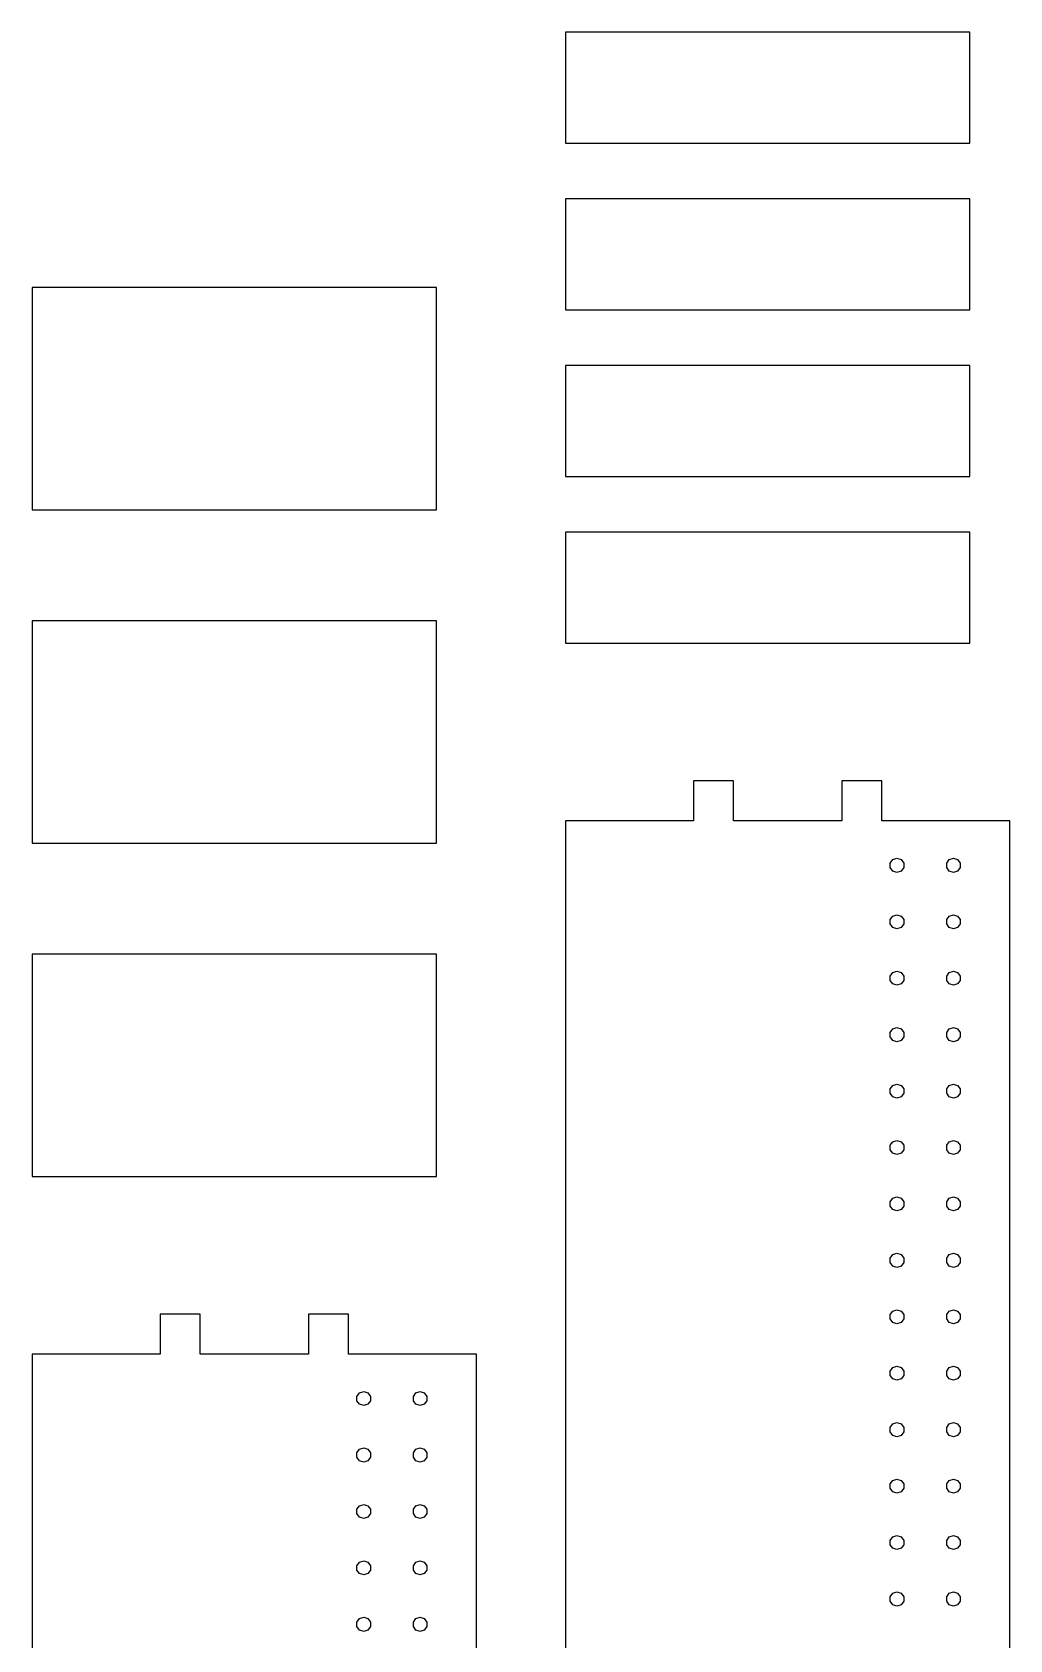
# Model space of a CAD drawing. Header units: metres. Extents: x 0 to 1158, y 0 to 1195.
# Drawn here: x 0 to 440, y 471 to 1195 of the extents above; entities that cross this region are included whole.
import ezdxf

# ---------------------------------------------------------------- set-up
doc = ezdxf.new("R2010")
doc.units = ezdxf.units.M

msp = doc.modelspace()

# ---------------------------------------------------------------- linework, layer by layer
for p, q in [((422, 1195), (240, 1195)), ((240, 1195), (240, 1145)), ((422, 1145), (422, 1195)), ((240, 1145), (422, 1145)), ((422, 1120), (240, 1120)), ((240, 1120), (240, 1070)), ((422, 1070), (422, 1120)), ((182, 1080), (0, 1080)), ((0, 1080), (0, 980)), ((182, 980), (182, 1080)), ((240, 1070), (422, 1070)), ((422, 1045), (240, 1045)), ((240, 1045), (240, 995)), ((422, 995), (422, 1045)), ((240, 995), (422, 995)), ((0, 980), (182, 980)), ((422, 970), (240, 970)), ((240, 970), (240, 920)), ((422, 920), (422, 970)), ((182, 930), (0, 930)), ((0, 930), (0, 830)), ((182, 830), (182, 930)), ((240, 920), (422, 920)), ((315.667, 858), (297.667, 858)), ((297.667, 858), (297.667, 840)), ((315.667, 840), (315.667, 858)), ((382.333, 858), (364.333, 858)), ((364.333, 858), (364.333, 840)), ((382.333, 840), (382.333, 858)), ((297.667, 840), (240, 840)), ((240, 840), (240, 240)), ((364.333, 840), (315.667, 840)), ((440, 840), (382.333, 840)), ((440, 440), (440, 840)), ((0, 830), (182, 830)), ((386.18, 820.981), (387.334, 822.569)), ((386.18, 819.019), (386.18, 820.981)), ((387.334, 817.431), (386.18, 819.019)), ((387.334, 822.569), (389.2, 823.175)), ((389.2, 823.175), (391.066, 822.569)), ((391.066, 822.569), (392.22, 820.981)), ((392.22, 819.019), (391.066, 817.431)), ((392.22, 820.981), (392.22, 819.019)), ((411.58, 820.981), (412.734, 822.569)), ((411.58, 819.019), (411.58, 820.981)), ((412.734, 817.431), (411.58, 819.019)), ((412.734, 822.569), (414.6, 823.175)), ((414.6, 823.175), (416.466, 822.569)), ((416.466, 822.569), (417.62, 820.981)), ((417.62, 819.019), (416.466, 817.431)), ((417.62, 820.981), (417.62, 819.019)), ((389.2, 816.825), (387.334, 817.431)), ((391.066, 817.431), (389.2, 816.825)), ((414.6, 816.825), (412.734, 817.431)), ((416.466, 817.431), (414.6, 816.825)), ((386.18, 795.581), (387.334, 797.169)), ((387.334, 797.169), (389.2, 797.775)), ((389.2, 797.775), (391.066, 797.169)), ((391.066, 797.169), (392.22, 795.581)), ((411.58, 795.581), (412.734, 797.169)), ((412.734, 797.169), (414.6, 797.775)), ((414.6, 797.775), (416.466, 797.169)), ((416.466, 797.169), (417.62, 795.581)), ((386.18, 793.619), (386.18, 795.581)), ((387.334, 792.031), (386.18, 793.619)), ((389.2, 791.425), (387.334, 792.031)), ((391.066, 792.031), (389.2, 791.425)), ((392.22, 793.619), (391.066, 792.031)), ((392.22, 795.581), (392.22, 793.619)), ((411.58, 793.619), (411.58, 795.581)), ((412.734, 792.031), (411.58, 793.619)), ((414.6, 791.425), (412.734, 792.031)), ((416.466, 792.031), (414.6, 791.425)), ((417.62, 793.619), (416.466, 792.031)), ((417.62, 795.581), (417.62, 793.619)), ((182, 780), (0, 780)), ((0, 780), (0, 680)), ((182, 680), (182, 780)), ((386.18, 770.181), (387.334, 771.769)), ((386.18, 768.219), (386.18, 770.181)), ((387.334, 766.631), (386.18, 768.219)), ((387.334, 771.769), (389.2, 772.375)), ((389.2, 772.375), (391.066, 771.769)), ((391.066, 771.769), (392.22, 770.181)), ((392.22, 768.219), (391.066, 766.631)), ((392.22, 770.181), (392.22, 768.219)), ((411.58, 770.181), (412.734, 771.769)), ((411.58, 768.219), (411.58, 770.181)), ((412.734, 766.631), (411.58, 768.219)), ((412.734, 771.769), (414.6, 772.375)), ((414.6, 772.375), (416.466, 771.769)), ((416.466, 771.769), (417.62, 770.181)), ((417.62, 768.219), (416.466, 766.631)), ((417.62, 770.181), (417.62, 768.219)), ((389.2, 766.025), (387.334, 766.631)), ((391.066, 766.631), (389.2, 766.025)), ((414.6, 766.025), (412.734, 766.631)), ((416.466, 766.631), (414.6, 766.025)), ((386.18, 744.781), (387.334, 746.369)), ((387.334, 746.369), (389.2, 746.975)), ((389.2, 746.975), (391.066, 746.369)), ((391.066, 746.369), (392.22, 744.781)), ((411.58, 744.781), (412.734, 746.369)), ((412.734, 746.369), (414.6, 746.975)), ((414.6, 746.975), (416.466, 746.369)), ((416.466, 746.369), (417.62, 744.781)), ((386.18, 742.819), (386.18, 744.781)), ((387.334, 741.231), (386.18, 742.819)), ((389.2, 740.625), (387.334, 741.231)), ((391.066, 741.231), (389.2, 740.625)), ((392.22, 742.819), (391.066, 741.231)), ((392.22, 744.781), (392.22, 742.819)), ((411.58, 742.819), (411.58, 744.781)), ((412.734, 741.231), (411.58, 742.819)), ((414.6, 740.625), (412.734, 741.231)), ((416.466, 741.231), (414.6, 740.625)), ((417.62, 742.819), (416.466, 741.231)), ((417.62, 744.781), (417.62, 742.819)), ((386.18, 719.381), (387.334, 720.969)), ((386.18, 717.419), (386.18, 719.381)), ((387.334, 715.831), (386.18, 717.419)), ((387.334, 720.969), (389.2, 721.575)), ((389.2, 721.575), (391.066, 720.969)), ((391.066, 720.969), (392.22, 719.381)), ((392.22, 717.419), (391.066, 715.831)), ((392.22, 719.381), (392.22, 717.419)), ((411.58, 719.381), (412.734, 720.969)), ((411.58, 717.419), (411.58, 719.381)), ((412.734, 715.831), (411.58, 717.419)), ((412.734, 720.969), (414.6, 721.575)), ((414.6, 721.575), (416.466, 720.969)), ((416.466, 720.969), (417.62, 719.381)), ((417.62, 717.419), (416.466, 715.831)), ((417.62, 719.381), (417.62, 717.419)), ((389.2, 715.225), (387.334, 715.831)), ((391.066, 715.831), (389.2, 715.225)), ((414.6, 715.225), (412.734, 715.831)), ((416.466, 715.831), (414.6, 715.225)), ((386.18, 693.981), (387.334, 695.569)), ((387.334, 695.569), (389.2, 696.175)), ((389.2, 696.175), (391.066, 695.569)), ((391.066, 695.569), (392.22, 693.981)), ((411.58, 693.981), (412.734, 695.569)), ((412.734, 695.569), (414.6, 696.175)), ((414.6, 696.175), (416.466, 695.569)), ((416.466, 695.569), (417.62, 693.981)), ((386.18, 692.019), (386.18, 693.981)), ((387.334, 690.431), (386.18, 692.019)), ((389.2, 689.825), (387.334, 690.431)), ((391.066, 690.431), (389.2, 689.825)), ((392.22, 692.019), (391.066, 690.431)), ((392.22, 693.981), (392.22, 692.019)), ((411.58, 692.019), (411.58, 693.981)), ((412.734, 690.431), (411.58, 692.019)), ((414.6, 689.825), (412.734, 690.431)), ((416.466, 690.431), (414.6, 689.825)), ((417.62, 692.019), (416.466, 690.431)), ((417.62, 693.981), (417.62, 692.019)), ((0, 680), (182, 680)), ((386.18, 668.581), (387.334, 670.169)), ((386.18, 666.619), (386.18, 668.581)), ((387.334, 665.031), (386.18, 666.619)), ((387.334, 670.169), (389.2, 670.775)), ((389.2, 670.775), (391.066, 670.169)), ((391.066, 670.169), (392.22, 668.581)), ((392.22, 666.619), (391.066, 665.031)), ((392.22, 668.581), (392.22, 666.619)), ((411.58, 668.581), (412.734, 670.169)), ((411.58, 666.619), (411.58, 668.581)), ((412.734, 665.031), (411.58, 666.619)), ((412.734, 670.169), (414.6, 670.775)), ((414.6, 670.775), (416.466, 670.169)), ((416.466, 670.169), (417.62, 668.581)), ((417.62, 666.619), (416.466, 665.031)), ((417.62, 668.581), (417.62, 666.619)), ((389.2, 664.425), (387.334, 665.031)), ((391.066, 665.031), (389.2, 664.425)), ((414.6, 664.425), (412.734, 665.031)), ((416.466, 665.031), (414.6, 664.425)), ((386.18, 643.181), (387.334, 644.769)), ((387.334, 644.769), (389.2, 645.375)), ((389.2, 645.375), (391.066, 644.769)), ((391.066, 644.769), (392.22, 643.181)), ((411.58, 643.181), (412.734, 644.769)), ((412.734, 644.769), (414.6, 645.375)), ((414.6, 645.375), (416.466, 644.769)), ((416.466, 644.769), (417.62, 643.181)), ((386.18, 641.219), (386.18, 643.181)), ((387.334, 639.631), (386.18, 641.219)), ((389.2, 639.025), (387.334, 639.631)), ((391.066, 639.631), (389.2, 639.025)), ((392.22, 641.219), (391.066, 639.631)), ((392.22, 643.181), (392.22, 641.219)), ((411.58, 641.219), (411.58, 643.181)), ((412.734, 639.631), (411.58, 641.219)), ((414.6, 639.025), (412.734, 639.631)), ((416.466, 639.631), (414.6, 639.025)), ((417.62, 641.219), (416.466, 639.631)), ((417.62, 643.181), (417.62, 641.219)), ((75.667, 618), (57.667, 618)), ((57.667, 618), (57.667, 600)), ((75.667, 600), (75.667, 618)), ((142.333, 618), (124.333, 618)), ((124.333, 618), (124.333, 600)), ((142.333, 600), (142.333, 618)), ((386.18, 617.781), (387.334, 619.369)), ((386.18, 615.819), (386.18, 617.781)), ((387.334, 614.231), (386.18, 615.819)), ((387.334, 619.369), (389.2, 619.975)), ((389.2, 619.975), (391.066, 619.369)), ((391.066, 619.369), (392.22, 617.781)), ((392.22, 615.819), (391.066, 614.231)), ((392.22, 617.781), (392.22, 615.819)), ((411.58, 617.781), (412.734, 619.369)), ((411.58, 615.819), (411.58, 617.781)), ((412.734, 614.231), (411.58, 615.819)), ((412.734, 619.369), (414.6, 619.975)), ((414.6, 619.975), (416.466, 619.369)), ((416.466, 619.369), (417.62, 617.781)), ((417.62, 615.819), (416.466, 614.231)), ((417.62, 617.781), (417.62, 615.819)), ((389.2, 613.625), (387.334, 614.231)), ((391.066, 614.231), (389.2, 613.625)), ((414.6, 613.625), (412.734, 614.231)), ((416.466, 614.231), (414.6, 613.625)), ((57.667, 600), (0, 600)), ((0, 600), (0, 0)), ((124.333, 600), (75.667, 600)), ((200, 600), (142.333, 600)), ((200, 200), (200, 600)), ((386.18, 592.381), (387.334, 593.969)), ((387.334, 593.969), (389.2, 594.575)), ((389.2, 594.575), (391.066, 593.969)), ((391.066, 593.969), (392.22, 592.381)), ((411.58, 592.381), (412.734, 593.969)), ((412.734, 593.969), (414.6, 594.575)), ((414.6, 594.575), (416.466, 593.969)), ((416.466, 593.969), (417.62, 592.381)), ((386.18, 590.419), (386.18, 592.381)), ((387.334, 588.831), (386.18, 590.419)), ((389.2, 588.225), (387.334, 588.831)), ((391.066, 588.831), (389.2, 588.225)), ((392.22, 590.419), (391.066, 588.831)), ((392.22, 592.381), (392.22, 590.419)), ((411.58, 590.419), (411.58, 592.381)), ((412.734, 588.831), (411.58, 590.419)), ((414.6, 588.225), (412.734, 588.831)), ((416.466, 588.831), (414.6, 588.225)), ((417.62, 590.419), (416.466, 588.831)), ((417.62, 592.381), (417.62, 590.419)), ((146.18, 580.981), (147.334, 582.569)), ((146.18, 579.019), (146.18, 580.981)), ((147.334, 577.431), (146.18, 579.019)), ((147.334, 582.569), (149.2, 583.175)), ((149.2, 583.175), (151.066, 582.569)), ((151.066, 582.569), (152.22, 580.981)), ((152.22, 579.019), (151.066, 577.431)), ((152.22, 580.981), (152.22, 579.019)), ((171.58, 580.981), (172.734, 582.569)), ((171.58, 579.019), (171.58, 580.981)), ((172.734, 577.431), (171.58, 579.019)), ((172.734, 582.569), (174.6, 583.175)), ((174.6, 583.175), (176.466, 582.569)), ((176.466, 582.569), (177.62, 580.981)), ((177.62, 579.019), (176.466, 577.431)), ((177.62, 580.981), (177.62, 579.019)), ((149.2, 576.825), (147.334, 577.431)), ((151.066, 577.431), (149.2, 576.825)), ((174.6, 576.825), (172.734, 577.431)), ((176.466, 577.431), (174.6, 576.825)), ((386.18, 566.981), (387.334, 568.569)), ((386.18, 565.019), (386.18, 566.981)), ((387.334, 563.431), (386.18, 565.019)), ((387.334, 568.569), (389.2, 569.175)), ((389.2, 569.175), (391.066, 568.569)), ((391.066, 568.569), (392.22, 566.981)), ((392.22, 565.019), (391.066, 563.431)), ((392.22, 566.981), (392.22, 565.019)), ((411.58, 566.981), (412.734, 568.569)), ((411.58, 565.019), (411.58, 566.981)), ((412.734, 563.431), (411.58, 565.019)), ((412.734, 568.569), (414.6, 569.175)), ((414.6, 569.175), (416.466, 568.569)), ((416.466, 568.569), (417.62, 566.981)), ((417.62, 565.019), (416.466, 563.431)), ((417.62, 566.981), (417.62, 565.019)), ((147.334, 557.169), (149.2, 557.775)), ((149.2, 557.775), (151.066, 557.169)), ((172.734, 557.169), (174.6, 557.775)), ((174.6, 557.775), (176.466, 557.169)), ((389.2, 562.825), (387.334, 563.431)), ((391.066, 563.431), (389.2, 562.825)), ((414.6, 562.825), (412.734, 563.431)), ((416.466, 563.431), (414.6, 562.825)), ((146.18, 555.581), (147.334, 557.169)), ((146.18, 553.619), (146.18, 555.581)), ((147.334, 552.031), (146.18, 553.619)), ((149.2, 551.425), (147.334, 552.031)), ((151.066, 552.031), (149.2, 551.425)), ((151.066, 557.169), (152.22, 555.581)), ((152.22, 553.619), (151.066, 552.031)), ((152.22, 555.581), (152.22, 553.619)), ((171.58, 555.581), (172.734, 557.169)), ((171.58, 553.619), (171.58, 555.581)), ((172.734, 552.031), (171.58, 553.619)), ((174.6, 551.425), (172.734, 552.031)), ((176.466, 552.031), (174.6, 551.425)), ((176.466, 557.169), (177.62, 555.581)), ((177.62, 553.619), (176.466, 552.031)), ((177.62, 555.581), (177.62, 553.619)), ((386.18, 541.581), (387.334, 543.169)), ((387.334, 543.169), (389.2, 543.775)), ((389.2, 543.775), (391.066, 543.169)), ((391.066, 543.169), (392.22, 541.581)), ((411.58, 541.581), (412.734, 543.169)), ((412.734, 543.169), (414.6, 543.775)), ((414.6, 543.775), (416.466, 543.169)), ((416.466, 543.169), (417.62, 541.581)), ((386.18, 539.619), (386.18, 541.581)), ((387.334, 538.031), (386.18, 539.619)), ((389.2, 537.425), (387.334, 538.031)), ((391.066, 538.031), (389.2, 537.425)), ((392.22, 539.619), (391.066, 538.031)), ((392.22, 541.581), (392.22, 539.619)), ((411.58, 539.619), (411.58, 541.581)), ((412.734, 538.031), (411.58, 539.619)), ((414.6, 537.425), (412.734, 538.031)), ((416.466, 538.031), (414.6, 537.425)), ((417.62, 539.619), (416.466, 538.031)), ((417.62, 541.581), (417.62, 539.619)), ((146.18, 530.181), (147.334, 531.769)), ((146.18, 528.219), (146.18, 530.181)), ((147.334, 531.769), (149.2, 532.375)), ((149.2, 532.375), (151.066, 531.769)), ((151.066, 531.769), (152.22, 530.181)), ((152.22, 530.181), (152.22, 528.219)), ((171.58, 530.181), (172.734, 531.769)), ((171.58, 528.219), (171.58, 530.181)), ((172.734, 531.769), (174.6, 532.375)), ((174.6, 532.375), (176.466, 531.769)), ((176.466, 531.769), (177.62, 530.181)), ((177.62, 530.181), (177.62, 528.219)), ((147.334, 526.631), (146.18, 528.219)), ((149.2, 526.025), (147.334, 526.631)), ((151.066, 526.631), (149.2, 526.025)), ((152.22, 528.219), (151.066, 526.631)), ((172.734, 526.631), (171.58, 528.219)), ((174.6, 526.025), (172.734, 526.631)), ((176.466, 526.631), (174.6, 526.025)), ((177.62, 528.219), (176.466, 526.631)), ((386.18, 516.181), (387.334, 517.769)), ((386.18, 514.219), (386.18, 516.181)), ((387.334, 512.631), (386.18, 514.219)), ((387.334, 517.769), (389.2, 518.375)), ((389.2, 518.375), (391.066, 517.769)), ((391.066, 517.769), (392.22, 516.181)), ((392.22, 514.219), (391.066, 512.631)), ((392.22, 516.181), (392.22, 514.219)), ((411.58, 516.181), (412.734, 517.769)), ((411.58, 514.219), (411.58, 516.181)), ((412.734, 512.631), (411.58, 514.219)), ((412.734, 517.769), (414.6, 518.375)), ((414.6, 518.375), (416.466, 517.769)), ((416.466, 517.769), (417.62, 516.181)), ((417.62, 514.219), (416.466, 512.631)), ((417.62, 516.181), (417.62, 514.219)), ((147.334, 506.369), (149.2, 506.975)), ((149.2, 506.975), (151.066, 506.369)), ((172.734, 506.369), (174.6, 506.975)), ((174.6, 506.975), (176.466, 506.369)), ((389.2, 512.025), (387.334, 512.631)), ((391.066, 512.631), (389.2, 512.025)), ((414.6, 512.025), (412.734, 512.631)), ((416.466, 512.631), (414.6, 512.025)), ((146.18, 504.781), (147.334, 506.369)), ((146.18, 502.819), (146.18, 504.781)), ((147.334, 501.231), (146.18, 502.819)), ((149.2, 500.625), (147.334, 501.231)), ((151.066, 501.231), (149.2, 500.625)), ((151.066, 506.369), (152.22, 504.781)), ((152.22, 502.819), (151.066, 501.231)), ((152.22, 504.781), (152.22, 502.819)), ((171.58, 504.781), (172.734, 506.369)), ((171.58, 502.819), (171.58, 504.781)), ((172.734, 501.231), (171.58, 502.819)), ((174.6, 500.625), (172.734, 501.231)), ((176.466, 501.231), (174.6, 500.625)), ((176.466, 506.369), (177.62, 504.781)), ((177.62, 502.819), (176.466, 501.231)), ((177.62, 504.781), (177.62, 502.819)), ((386.18, 490.781), (387.334, 492.369)), ((387.334, 492.369), (389.2, 492.975)), ((389.2, 492.975), (391.066, 492.369)), ((391.066, 492.369), (392.22, 490.781)), ((411.58, 490.781), (412.734, 492.369)), ((412.734, 492.369), (414.6, 492.975)), ((414.6, 492.975), (416.466, 492.369)), ((416.466, 492.369), (417.62, 490.781)), ((386.18, 488.819), (386.18, 490.781)), ((387.334, 487.231), (386.18, 488.819)), ((389.2, 486.625), (387.334, 487.231)), ((391.066, 487.231), (389.2, 486.625)), ((392.22, 488.819), (391.066, 487.231)), ((392.22, 490.781), (392.22, 488.819)), ((411.58, 488.819), (411.58, 490.781)), ((412.734, 487.231), (411.58, 488.819)), ((414.6, 486.625), (412.734, 487.231)), ((416.466, 487.231), (414.6, 486.625)), ((417.62, 488.819), (416.466, 487.231)), ((417.62, 490.781), (417.62, 488.819)), ((146.18, 479.381), (147.334, 480.969)), ((146.18, 477.419), (146.18, 479.381)), ((147.334, 480.969), (149.2, 481.575)), ((149.2, 481.575), (151.066, 480.969)), ((151.066, 480.969), (152.22, 479.381)), ((152.22, 479.381), (152.22, 477.419)), ((171.58, 479.381), (172.734, 480.969)), ((171.58, 477.419), (171.58, 479.381)), ((172.734, 480.969), (174.6, 481.575)), ((174.6, 481.575), (176.466, 480.969)), ((176.466, 480.969), (177.62, 479.381)), ((177.62, 479.381), (177.62, 477.419)), ((147.334, 475.831), (146.18, 477.419)), ((149.2, 475.225), (147.334, 475.831)), ((151.066, 475.831), (149.2, 475.225)), ((152.22, 477.419), (151.066, 475.831)), ((172.734, 475.831), (171.58, 477.419)), ((174.6, 475.225), (172.734, 475.831)), ((176.466, 475.831), (174.6, 475.225)), ((177.62, 477.419), (176.466, 475.831))]:
    msp.add_line(p, q)

doc.saveas('drawing.dxf')
